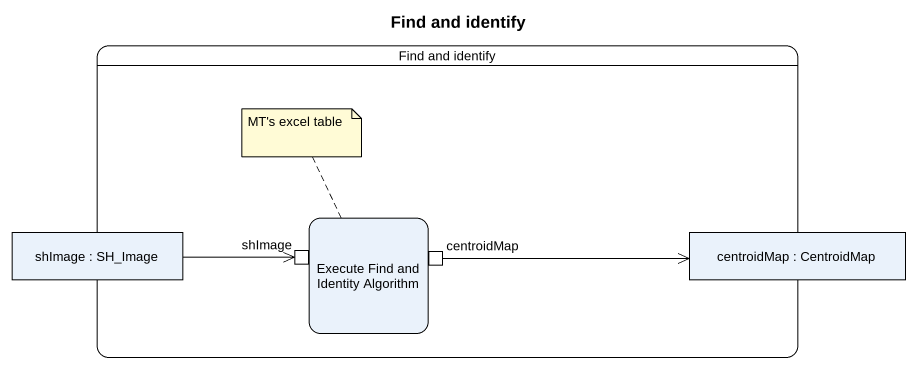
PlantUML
@startuml
title Find and identify
hide empty description
state "Find and identify" as Find_and_identify {
  state "Execute Find and Identity Algorithm" as Execute_Find_and_Identity {
    state "shImage" as shImage_2 <<inputPin>>
    state centroidMap <<outputPin>>
  }
  state "shImage : SH_Image" as shImage <<object>>
  state "centroidMap : CentroidMap" as centroidMap_2 <<object>>
}
shImage -right-> shImage_2
centroidMap -right-> centroidMap_2
note top of Execute_Find_and_Identity : MT's excel table
@enduml
